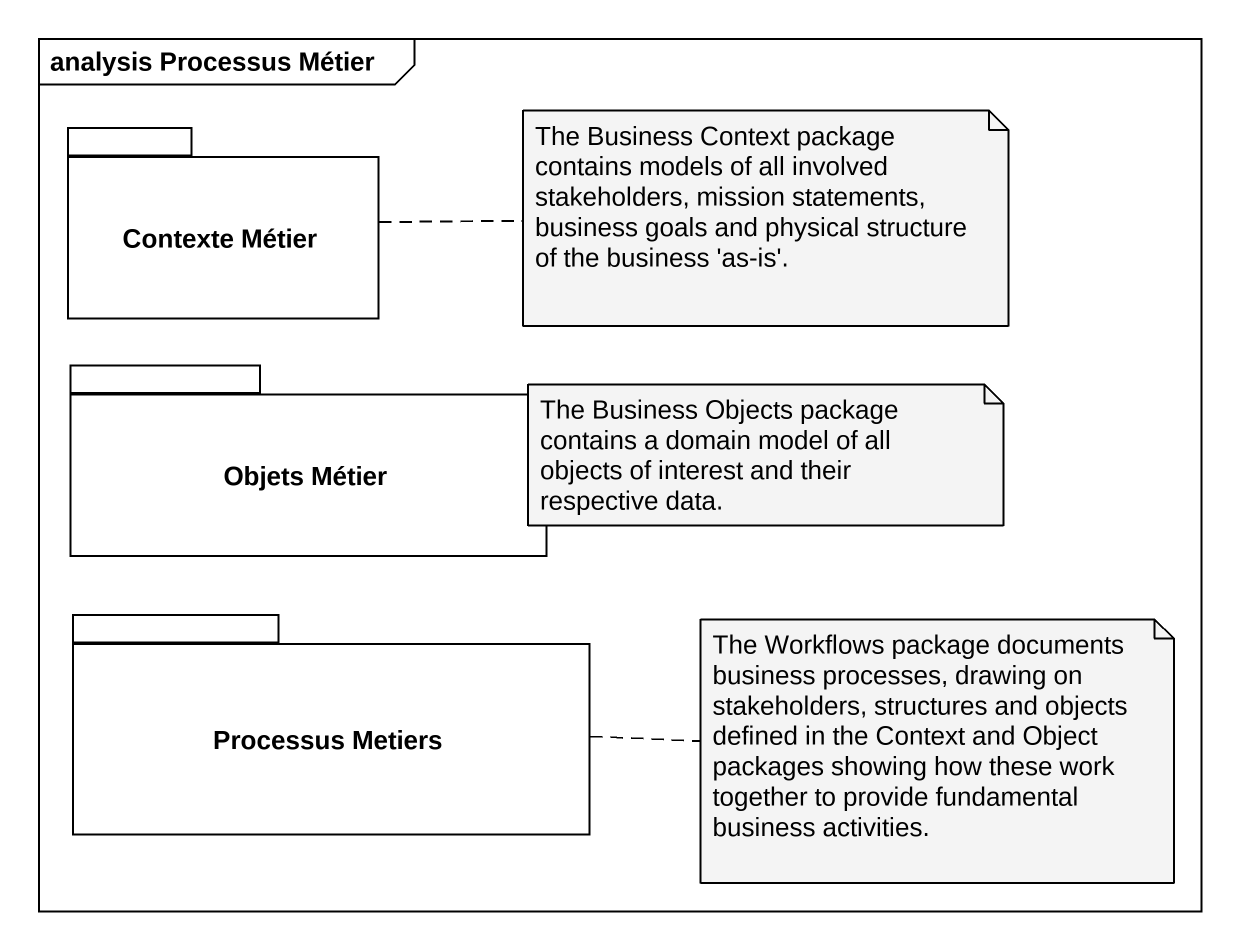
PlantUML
@startuml
mainframe analysis Processus Métier
package "Contexte Métier" as Contexte_Métier {
}
package "Objets Métier" as Objets_Métier {
}
package "Processus Metiers" as Processus_Metiers {
}
note right of Contexte_Métier : The Business Context package contains models of all involved stakeholders, mission statements, business goals and physical structure of the business 'as-is'.
note right of Objets_Métier : The Business Objects package contains a domain model of all objects of interest and their respective data.
note right of Processus_Metiers : The Workflows package documents business processes, drawing on stakeholders, structures and objects defined in the Context and Object packages showing how these work together to provide fundamental business activities.
@enduml
